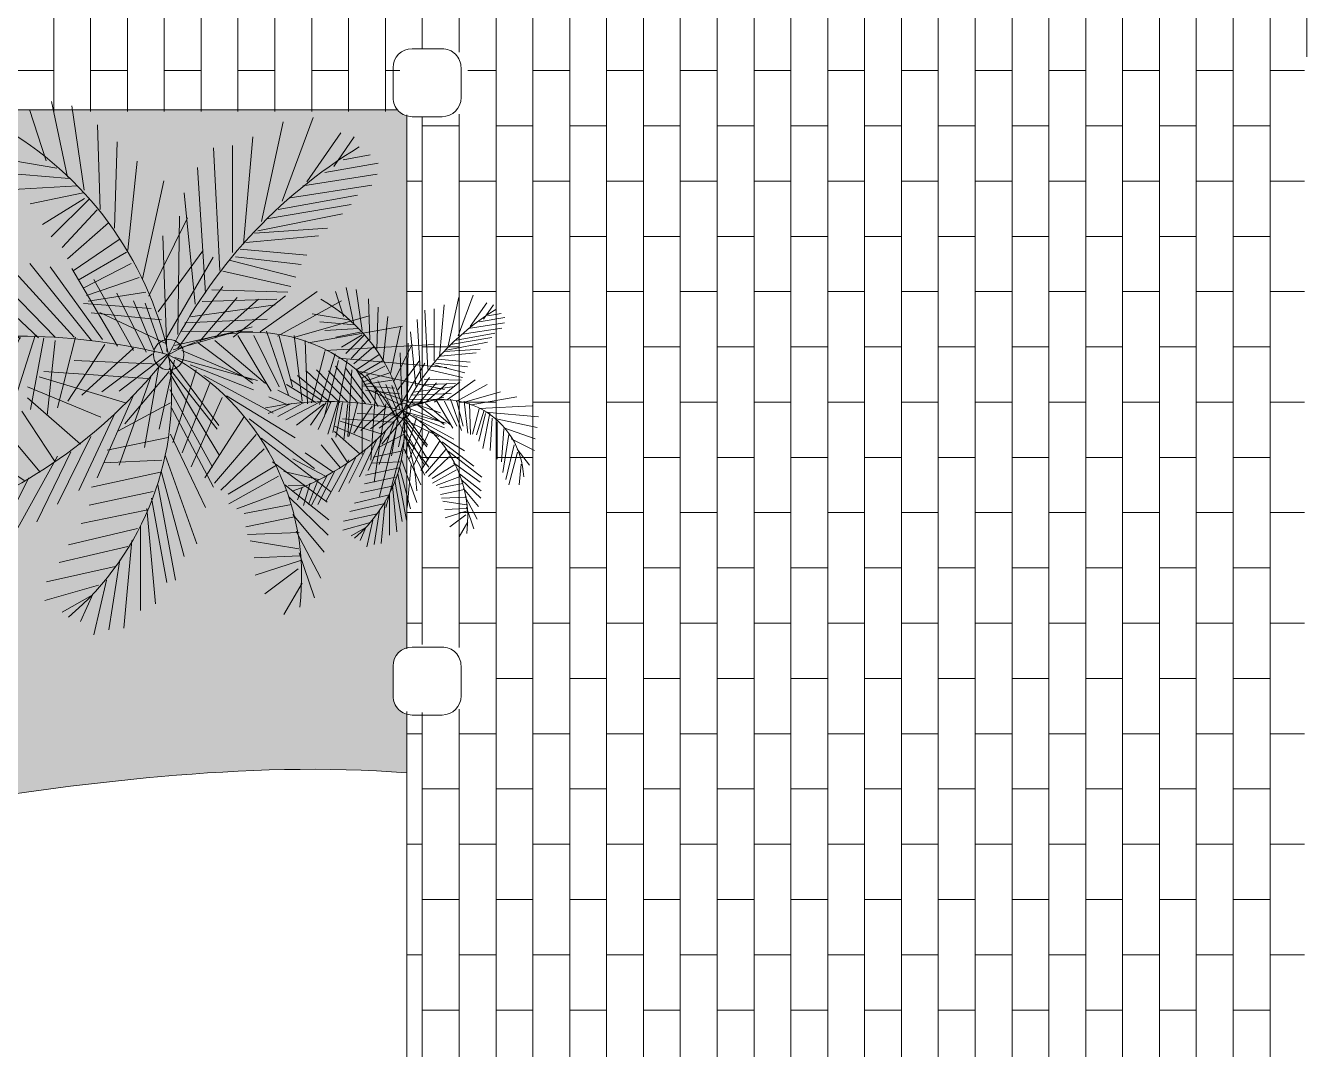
# Model space of a CAD drawing. Header units: metres. Extents: x 8 to 2416, y -346 to 476.
# Drawn here: x 45.751 to 50.452, y 43.499 to 47.264 of the extents above; entities that cross this region are included whole.
import ezdxf

# ---------------------------------------------------------------- set-up
doc = ezdxf.new("R2010")
doc.units = ezdxf.units.M
doc.linetypes.add('0', pattern=[0])
doc.layers.get('0').update_dxf_attribs({"color": 250, "linetype": '0', "lineweight": 20})
for name, color, linetype, lineweight in [('A-WALL', 250, 'Continuous', 20), ('ARBOLES', 86, 'Continuous', 0), ('baños', 140, 'Continuous', 0), ('piso', 253, 'Continuous', 0)]:
    doc.layers.add(name, color=color, linetype=linetype, lineweight=lineweight)
doc.layers.add('grama', color=7, linetype='Continuous', lineweight=0, true_color=0x698c45)
doc.layers.add('hatch piso', color=253, linetype='Continuous', lineweight=0, transparency=0.7)

# ---------------------------------------------------------------- blocks, each defined once
blk = doc.blocks.new('PL BASE 1N NASAS 09')
at = {"layer": 'A-WALL'}
for points in [[(-103.2110712324397, -41.27475491096528), (-103.1010712324398, -41.27475491096528, 0.414213562373095), (-103.0310712324398, -41.20475491096523), (-103.0310712324398, -41.09475491096521, 0.414213562373095), (-103.1010712324398, -41.02475491096528), (-103.2110712324397, -41.02475491096528, 0.414213562373095), (-103.2810712324398, -41.09475491096521), (-103.2810712324398, -41.20475491096523, 0.414213562373095)], [(-103.2110712324397, -43.47467068643564), (-103.1010712324398, -43.47467068643564, 0.414213562373095), (-103.0310712324398, -43.40467068643559), (-103.0310712324398, -43.29467068643557, 0.414213562373095), (-103.1010712324398, -43.22467068643564), (-103.2110712324397, -43.22467068643564, 0.414213562373095), (-103.2810712324398, -43.29467068643557), (-103.2810712324398, -43.40467068643559, 0.414213562373095)]]:
    blk.add_lwpolyline(points, format="xyb", close=True, dxfattribs=at)
at = {"layer": 'piso'}
for p, q in [((-106.2268918503694, -41.2497188032523), (-103.2646902447139, -41.24971880325216)), ((-103.2310712337405, -41.26758687408591), (-103.2310712337406, -43.23129923811653)), ((-103.2310712337406, -43.46200030243578), (-103.2310712337408, -47.01783622456098))]:
    blk.add_line(p, q, dxfattribs=at)
blk = doc.blocks.new('PL MUEBLES 1N NASAS 09')
at = {"layer": 'hatch piso'}
h = blk.add_hatch(dxfattribs=at)
h.set_pattern_fill('AR-BRSTD', color=256, scale=0.002, angle=-90.00000000000001)
h.set_pattern_definition([(270, (-8.745879547549919, 232.0100725299206), (0.1354836, -2.178742458197296e-17), []), (0, (-8.745879547549919, 232.0100725299206), (0.1354836, 0.2032), [0.1354836, -0.1354836])])
edge = h.paths.add_edge_path()
edge.add_line((62.33047333544064, 47.14807486002906), (63.23047333544037, 47.14807486002911))
edge.add_line((63.23047333544037, 47.14807486002911), (63.23047333544059, 48.44807486002907))
edge.add_line((63.23047333544059, 48.44807486002907), (56.53309564073618, 48.44807486002884))
edge.add_line((56.53309564073618, 48.44807486002884), (56.53309564073629, 48.27307486002911))
edge.add_line((56.53309564073629, 48.27307486002911), (56.38309564073631, 48.27307486002911))
edge.add_line((56.38309564073631, 48.27307486002911), (56.38309564073633, 48.45357486002917))
edge.add_line((56.38309564073633, 48.45357486002917), (54.58787718628311, 48.45357486002946))
edge.add_line((54.58787718628311, 48.45357486002946), (54.58787718628315, 46.94807486002907))
edge.add_line((54.58787718628315, 46.94807486002907), (55.82569395206997, 46.94807486002912))
edge.add_arc((55.87547333544112, 46.99728881121364), 0.07000000000002685, 180.0000000000116, 224.6727403341577, ccw=False)
edge.add_line((55.80547333544109, 46.99728881121362), (55.80547333544109, 47.10728881121358))
edge.add_arc((55.8754733354411, 47.10728881121359), 0.07000000000000739, 90.00000000001171, 180.0000000000116, ccw=False)
edge.add_line((55.87547333544109, 47.1772888112136), (55.9854733354411, 47.1772888112136))
edge.add_arc((55.98547333544109, 47.10728881121359), 0.07000000000000739, -1.1709744285326451e-11, 89.9999999999884, ccw=False)
edge.add_line((56.05547333544109, 47.10728881121358), (56.05547333544109, 46.99728881121362))
edge.add_arc((55.98547333544108, 46.9972888112136), 0.0700000000000145, -44.67274033409598, 1.750777300912887e-11, ccw=False)
edge.add_line((56.03525271881227, 46.94807486002915), (59.0256939700979, 46.94807486002929))
edge.add_arc((59.07547333674199, 46.99728882813308), 0.07000000000004498, 179.9999999999884, 224.6727598081308, ccw=False)
edge.add_line((59.00547333674194, 46.99728882813309), (59.00547333674194, 47.10728882813305))
edge.add_arc((59.07547333674194, 47.10728882813305), 0.06999999999999318, 90, 180, ccw=False)
edge.add_line((59.07547333674194, 47.17728882813304), (59.18547333674195, 47.17728882813304))
edge.add_arc((59.18547333674195, 47.10728882813305), 0.06999999999999318, 0, 90, ccw=False)
edge.add_line((59.25547333674194, 47.10728882813305), (59.25547333674194, 46.99728882813309))
edge.add_arc((59.18547333674189, 46.99728882813309), 0.07000000000005002, -90, 0, ccw=False)
edge.add_line((59.18547333674189, 46.92728882813304), (59.07547333674199, 46.92728882813304))
edge.add_arc((59.07547333674199, 46.99728882813307), 0.0700000000000287, 229.9947977251994, 270, ccw=False)
edge.add_line((59.03047333544123, 46.94366980275089), (59.03047333544112, 44.97199442516524))
edge.add_arc((59.07547333674192, 44.91837539978317), 0.0699999999999629, 89.9999999999884, 130.0052022748909, ccw=False)
edge.add_line((59.07547333674194, 44.98837539978314), (59.18547333674195, 44.98837539978314))
edge.add_arc((59.18547333674195, 44.91837539978314), 0.06999999999999318, 0, 90, ccw=False)
edge.add_line((59.25547333674194, 44.91837539978314), (59.25547333674194, 44.80837539978319))
edge.add_arc((59.18547333674189, 44.80837539978319), 0.07000000000005002, -90, 0, ccw=False)
edge.add_line((59.18547333674189, 44.73837539978314), (59.07547333674199, 44.73837539978314))
edge.add_arc((59.07547333674198, 44.80837539978323), 0.07000000000009265, 229.9947977250752, 270.0000000000116, ccw=False)
edge.add_line((59.03047333544106, 44.7547563744011), (59.03047333544089, 41.1719944251663))
edge.add_arc((59.07547333674065, 41.11837539978324), 0.07000000000005885, 90.00000000001751, 130.0052022737088, ccw=False)
edge.add_line((59.07547333674063, 41.1883753997833), (59.18547333674053, 41.1883753997833))
edge.add_arc((59.18547333674053, 41.11837539978325), 0.07000000000005002, 0, 90, ccw=False)
edge.add_line((59.25547333674058, 41.11837539978325), (59.25547333674058, 41.00837539978329))
edge.add_arc((59.18547333674059, 41.00837539978329), 0.06999999999999318, -90, 0, ccw=False)
edge.add_line((59.18547333674059, 40.9383753997833), (59.07547333674057, 40.9383753997833))
edge.add_arc((59.07547333674057, 41.00837539978329), 0.06999999999999318, 180, 270, ccw=False)
edge.add_line((59.00547333674058, 41.00837539978329), (59.00547333674058, 41.11837539978325))
edge.add_arc((59.07547333674064, 41.11837539978322), 0.07000000000005713, 149.8480530798668, 179.9999999999767, ccw=False)
edge.add_line((59.01494459063377, 41.15353604390046), (56.03909236191515, 41.15353604390057))
edge.add_arc((55.98547333544103, 41.10853604390083), 0.07000000000006618, 2.9103830456733704e-11, 40.005200884535725, ccw=False)
edge.add_line((56.05547333544109, 41.10853604390087), (56.05547333544109, 40.99853604390091))
edge.add_arc((55.9854733354411, 40.99853604390091), 0.06999999999999318, -90, 0, ccw=False)
edge.add_line((55.9854733354411, 40.92853604390092), (55.87547333544109, 40.92853604390092))
edge.add_arc((55.87547333544109, 40.99853604390091), 0.06999999999999318, 180, 270, ccw=False)
edge.add_line((55.80547333544109, 40.99853604390091), (55.80547333544109, 41.10853604390087))
edge.add_arc((55.87547333544116, 41.10853604390083), 0.07000000000006423, 139.9947991154644, 179.9999999999709, ccw=False)
edge.add_line((55.82185430896703, 41.15353604390057), (50.43629332391805, 41.15353604390077))
edge.add_arc((50.38267429744407, 41.10853604390091), 0.07000000000003498, -3.490185918053612e-11, 40.005200884686076, ccw=False)
edge.add_line((50.4526742974441, 41.10853604390087), (50.4526742974441, 40.99853604390091))
edge.add_arc((50.38267429744411, 40.99853604390091), 0.06999999999999318, -90, 0, ccw=False)
edge.add_line((50.38267429744411, 40.92853604390092), (50.2726742974441, 40.92853604390092))
edge.add_arc((50.2726742974441, 40.99853604390091), 0.06999999999999318, 180, 270, ccw=False)
edge.add_line((50.2026742974441, 40.99853604390091), (50.2026742974441, 41.10853604390087))
edge.add_arc((50.27267429744415, 41.10853604390086), 0.07000000000005002, 139.9947991152424, 179.9999999999942, ccw=False)
edge.add_line((50.21905527097022, 41.1535360439008), (46.43047333544075, 41.15353604390094))
edge.add_line((46.43047333544075, 41.15353604390094), (46.43047333544064, 40.95353604390095))
edge.add_line((46.43047333544064, 40.95353604390095), (44.33047333544016, 40.95353604390101))
edge.add_line((44.33047333544016, 40.95353604390101), (44.33047333544033, 39.35357486002907))
edge.add_line((44.33047333544033, 39.35357486002907), (47.83047333544033, 39.35357486002907))
edge.add_line((47.83047333544033, 39.35357486002907), (47.83047333544062, 38.95357486002915))
edge.add_line((47.83047333544062, 38.95357486002915), (62.33047333543995, 38.95357486002904))
edge.add_line((62.33047333543995, 38.95357486002904), (62.33047333544064, 47.14807486002906))
at = {"layer": 'baños'}
blk.add_blockref('PL BASE 1N NASAS 09', (162.2615445691817, 88.20329366328178), dxfattribs=at)
blk = doc.blocks.new('arbol4')
at = {"layer": 'ARBOLES', "color": 252, "true_color": 0x8da178}
for p, q in [((1294.105728919559, 72.28918169604015), (1294.083087787249, 72.38729736698599)), ((1294.081672716481, 72.31333324581112), (1294.059031584172, 72.36314581721501)), ((1294.129785122636, 72.25295437138277), (1294.109974131866, 72.37824053582165)), ((1294.151011184177, 72.21823651858551), (1294.136860476484, 72.37522159209959)), ((1294.080257645711, 72.31635218953136), (1294.026484956476, 72.34654162674644)), ((1294.166576962639, 72.19257549695442), (1294.166576962639, 72.34352268302439)), ((1294.455408775343, 72.29490165449181), (1294.422899250348, 72.35040001637583)), ((1294.091578211865, 72.29823852720449), (1293.995353399553, 72.3254090206957)), ((1294.177897528793, 72.16087658787922), (1294.193463307255, 72.33144690813981)), ((1294.449891212383, 72.24065363004604), (1294.477449189832, 72.32074571972237)), ((1294.12129469802, 72.26503014626917), (1293.998183541092, 72.2922006397622)), ((1294.186387953409, 72.14276292555053), (1294.213274298026, 72.29371011162232)), ((1294.448085341074, 72.2689668874774), (1294.389034361512, 72.31359825335869)), ((1294.197708519564, 72.11861137577955), (1294.228840076489, 72.28918169604015)), ((1294.452586381153, 72.25398981824958), (1294.371607934086, 72.28046879597798)), ((1294.444599543397, 72.20178895975016), (1294.488595982258, 72.28555335505928)), ((1294.14393583033, 72.2288028216118), (1294.020824673399, 72.25748278696494)), ((1294.203368802641, 72.09445982600857), (1294.244405854951, 72.24691648394048)), ((1294.451076515504, 72.24572619401636), (1294.369759227478, 72.24913014052083)), ((1293.875072384161, 72.15332922857681), (1293.851016181084, 72.23484070905408)), ((1293.903373799548, 72.14276292555053), (1293.869412101084, 72.23182176533203)), ((1293.93733549801, 72.12464926322184), (1293.880732667239, 72.23333123719397)), ((1293.967051984167, 72.10653560089315), (1293.903373799548, 72.23182176533203)), ((1294.160916679562, 72.19710391253659), (1294.037805522631, 72.22578387788974)), ((1294.210444156487, 72.0657798606536), (1294.26704698726, 72.22427440602962)), ((1294.449778265397, 72.23296195297019), (1294.362647408751, 72.21869475669348)), ((1294.438884643331, 72.17192552307836), (1294.494578331117, 72.23907196813718)), ((1293.845355898006, 72.16842394718344), (1293.828375048774, 72.21370810300334)), ((1294.01799453186, 72.06728933251554), (1293.934505356473, 72.21823651858551)), ((1294.450187218044, 72.20407674837963), (1294.357482965185, 72.20740573443447)), ((1294.430912084009, 72.13960863554178), (1294.502183492611, 72.20854588252234)), ((1294.04205073494, 72.05974197321314), (1293.98120269186, 72.18502813765201)), ((1294.176482458023, 72.16389553160127), (1294.06044665494, 72.18804708137225)), ((1294.44200304318, 72.176260477656), (1294.354787796415, 72.19406954622912)), ((1294.424773952863, 72.11874643249769), (1294.503453185852, 72.18154218164466)), ((1293.855261393391, 72.16087658787922), (1293.794413350311, 72.16238605974115)), ((1294.189218094948, 72.13068715066595), (1294.074597362634, 72.15483870043693)), ((1294.220349651873, 72.02804306413793), (1294.282612765722, 72.1593671160191)), ((1294.427144559105, 72.12889156044014), (1294.338758287652, 72.16151203600577)), ((1294.4364010901, 72.15408871806187), (1294.351655118132, 72.16985062069045)), ((1294.637795528818, 72.0386093671624), (1294.605248901124, 72.1593671160191)), ((1294.650531165743, 72.082384051124), (1294.643455811895, 72.1593671160191)), ((1293.906203941086, 72.13974398183029), (1293.778847571849, 72.10955454461521)), ((1294.077427504172, 72.0325714797201), (1294.01799453186, 72.15332922857681)), ((1294.409816800234, 72.08356980917063), (1294.323377903943, 72.13533664630461)), ((1294.413161094058, 72.10328811789634), (1294.32446453851, 72.15260150416555)), ((1294.402507644399, 72.07751901311906), (1294.500207560582, 72.1496315790265)), ((1294.625059891895, 72.01143887366936), (1294.59392833497, 72.13974398183029)), ((1293.928845073396, 72.12615873508378), (1293.811394199543, 72.06276091693337)), ((1293.958561559551, 72.11106401647532), (1293.856676464161, 72.04162831088445)), ((1294.12129469802, 71.99030626761862), (1294.056201442633, 72.12917767880401)), ((1294.201953731871, 72.09596929786869), (1294.078842574942, 72.12313979136172)), ((1294.221764722642, 71.98124943645428), (1294.296763473415, 72.12313979136172)), ((1294.373468358167, 72.02893124113882), (1294.298656599117, 72.11604036383335)), ((1294.387451823216, 72.05453468367898), (1294.309944895395, 72.12830761817361)), ((1294.382174432662, 72.03555398434594), (1294.506317134862, 72.13072584014492)), ((1294.605248901124, 71.97370207715187), (1294.584022839585, 72.11408296019738)), ((1293.986862974937, 72.09596929786869), (1293.916109436471, 72.01143887366936)), ((1294.153841325716, 71.95860735854342), (1294.088748070327, 72.10653560089315)), ((1294.218934581103, 71.94804105552078), (1294.295348402647, 72.08691246670617)), ((1294.312511558263, 71.96268806770797), (1294.256847707825, 72.08668965520894)), ((1294.352711915352, 71.9959674459916), (1294.281569012651, 72.10598593767838)), ((1294.360557249253, 72.0007086854913), (1294.477390795618, 72.08982974523872)), ((1294.63638045805, 72.02804306413793), (1294.681662722668, 72.08691246670617)), ((1294.013749319553, 72.07785563554182), (1293.954316347242, 71.98728732389839)), ((1294.20478387341, 72.07483669181795), (1294.100068636481, 72.07936510740012)), ((1294.184972882639, 71.92539897760992), (1294.128370051868, 72.0838935229823)), ((1294.218934581103, 71.91936109016581), (1294.306668968801, 72.06427038879531)), ((1294.562796778045, 71.92690844947003), (1294.562796778045, 72.06427038879531)), ((1294.586852981124, 71.95256947110295), (1294.578362556508, 72.07483669181795)), ((1294.059031584172, 72.04615672646662), (1293.964221842628, 71.96313577412559)), ((1294.216104439564, 72.03408095158022), (1294.107143990327, 72.05672302949108)), ((1294.199123590332, 71.90728531528123), (1294.173652316485, 72.05219461390891)), ((1294.265961454487, 71.91304710319685), (1294.224266790664, 72.04276816227696)), ((1294.290471143774, 71.93684400247923), (1294.240931146048, 72.06182382205964)), ((1294.220349651873, 71.97219260528993), (1294.126954981098, 72.02200517669382)), ((1294.227383910033, 71.8957230262223), (1294.199757101377, 72.01897126299275)), ((1294.217519510335, 71.91030425900146), (1294.303838827263, 72.01898623297359)), ((1294.320243945179, 71.95973763013365), (1294.442975450281, 72.03445356780878)), ((1294.535910433428, 71.89520954039483), (1294.510439159581, 72.02502412041588)), ((1294.544400858044, 71.91332320272352), (1294.537325504199, 72.0325714797201)), ((1294.61373932574, 71.99030626761862), (1294.700058642668, 72.0325714797201)), ((1294.095823424173, 71.99785362692285), (1293.964221842628, 71.9435126399386)), ((1294.013749319553, 71.86049168759757), (1293.99959861186, 71.99483468320079)), ((1294.217519510335, 71.91634214644557), (1294.138275547252, 72.00992940180925)), ((1294.216104439564, 71.89068112481266), (1294.306668968801, 72.01294834552948)), ((1294.520344654967, 71.89671901225495), (1294.494873381119, 71.99785362692285)), ((1293.978372550321, 71.85143485643323), (1293.940165639548, 71.97219260528993)), ((1293.993938328783, 71.8559632720154), (1293.969882125705, 71.98426838017633)), ((1294.139690618023, 71.97219260528993), (1293.985447904167, 71.92539897760992)), ((1294.050541159556, 71.85445380015528), (1294.01799453186, 71.98124943645428)), ((1294.279719025561, 71.92326719158893), (1294.40373450234, 71.99086339934922)), ((1294.460911682655, 71.86049168759757), (1294.465156894962, 71.97370207715187)), ((1294.496288451887, 71.8801148217882), (1294.47223224881, 71.97219260528993)), ((1294.514684371889, 71.88464323737037), (1294.486382956503, 71.97521154901199)), ((1294.586852981124, 71.94955052737907), (1294.702888784207, 71.99030626761862)), ((1293.951486205703, 71.85445380015528), (1293.904788870316, 71.95558841482318)), ((1294.10289877802, 71.8680390469018), (1294.036390451863, 71.9691736615697)), ((1294.153841325716, 71.87407693434409), (1294.061861725711, 71.95860735854342)), ((1294.187803024178, 71.88464323737037), (1294.097238494943, 71.95256947110295)), ((1294.213274298026, 71.88615270923049), (1294.128370051868, 71.95105999924101)), ((1294.254997720735, 71.9039709091195), (1294.368684310381, 71.94898907236177)), ((1294.340630667263, 71.85143485643323), (1294.400063639575, 71.95105999924101)), ((1294.391573214959, 71.84388749713082), (1294.4311951965, 71.95860735854342)), ((1294.441100691884, 71.85143485643323), (1294.455251399578, 71.9691736615697)), ((1293.926014931857, 71.86200115945951), (1293.825544907236, 71.93898422435643)), ((1293.934505356473, 71.8559632720154), (1293.87648745493, 71.93898422435643)), ((1294.179312599562, 71.92841792133015), (1293.993938328783, 71.91634214644557)), ((1294.227595525573, 71.89122240940935), (1294.375654625256, 71.93196483718759)), ((1294.240160642642, 71.87860534992626), (1294.366101941111, 71.9314368650522)), ((1294.269877128799, 71.86502010317975), (1294.367517011881, 71.9374747524945)), ((1294.299593614954, 71.86049168759757), (1294.390158144189, 71.9374747524945)), ((1294.36893208265, 71.85143485643323), (1294.414214347268, 71.9435126399386)), ((1294.414214347268, 71.85294432829517), (1294.438270550346, 71.9435126399386)), ((1294.558551565738, 71.91634214644557), (1294.709964138053, 71.94804105552078)), ((1293.849601110313, 71.85747274387734), (1293.75620643954, 71.90728531528123)), ((1293.909034082625, 71.85445380015528), (1293.785922925695, 71.91936109016581)), ((1294.200538661103, 71.90275689969906), (1294.047711018017, 71.89671901225495)), ((1294.520344654967, 71.89219059667278), (1294.714209350362, 71.90879478714135)), ((1293.807148987234, 71.86049168759757), (1293.720829670306, 71.89671901225495)), ((1294.176482458023, 71.88162429364831), (1294.124124839559, 71.77596126339824)), ((1294.192048236487, 71.88162429364831), (1294.153841325716, 71.78954651014476)), ((1294.20619894418, 71.88313376550843), (1294.175067387255, 71.79407492572693)), ((1294.213274298026, 71.8801148217882), (1294.20619894418, 71.67331717687023)), ((1293.790168138002, 71.86351063131963), (1293.723659811844, 71.83483066596648)), ((1293.851016181084, 71.85898221573746), (1293.75620643954, 71.81067911619368)), ((1293.951486205703, 71.85747274387734), (1293.828375048774, 71.75633812920944)), ((1294.078842574942, 71.86049168759757), (1293.968467054935, 71.72312974827412)), ((1294.098653565711, 71.85898221573746), (1294.005258894937, 71.72916763571641)), ((1294.125539910329, 71.87105799062385), (1294.043465805708, 71.73218657943846)), ((1294.153841325716, 71.87860534992626), (1294.083087787249, 71.75180971362727)), ((1294.21065325202, 71.86563284919077), (1294.093807369966, 71.81048997516166)), ((1294.210082270684, 71.86114057493444), (1294.296642007214, 71.71167153054023)), ((1294.22459486418, 71.87709587806614), (1294.366101941111, 71.83634013782842)), ((1294.227425005719, 71.86954851876192), (1294.347706021111, 71.84237802526889)), ((1294.233085288796, 71.87407693434409), (1294.313744322647, 71.76388548851367)), ((1294.272707270337, 71.86200115945951), (1294.339215596495, 71.78350862270247)), ((1294.466571965732, 71.86502010317975), (1294.634965387279, 71.83483066596648)), ((1294.496288451887, 71.87860534992626), (1294.691568218052, 71.8680390469018)), ((1293.8962984457, 71.8559632720154), (1293.788753067233, 71.78954651014476)), ((1293.918939578009, 71.84992538457311), (1293.804318845695, 71.77143284781607)), ((1293.984032833398, 71.8559632720154), (1293.860921676468, 71.73973393874087)), ((1294.013749319553, 71.85445380015528), (1293.899128587239, 71.73671499502063)), ((1294.047711018017, 71.85445380015528), (1293.942995781087, 71.73973393874087)), ((1294.233085288796, 71.84992538457311), (1294.235915430335, 71.63859932407479)), ((1294.238745571874, 71.84388749713082), (1294.367517011881, 71.84539696899094)), ((1294.299593614954, 71.8559632720154), (1294.377422507266, 71.78652756642452)), ((1294.332140242647, 71.85445380015528), (1294.425534913423, 71.78048967898042)), ((1294.380252648804, 71.84539696899094), (1294.482137744194, 71.77294231967801)), ((1294.41138420573, 71.85294432829517), (1294.526004938044, 71.78954651014476)), ((1294.442515762655, 71.85445380015528), (1294.57553241497, 71.81671700363779)), ((1294.203920315817, 71.82388338034082), (1294.078175495009, 71.810955216779)), ((1294.245820925719, 71.82879277852237), (1294.392988285727, 71.8227548910819)), ((1294.255726421105, 71.81822647549973), (1294.407138993421, 71.79709386944899)), ((1294.185623861297, 71.80338467542435), (1294.064661353054, 71.79441351347316)), ((1294.176202210757, 71.77414987723944), (1294.072703361292, 71.79034811867507)), ((1294.19780571347, 71.8094444054642), (1294.27808373829, 71.7003357983541)), ((1294.264216845721, 71.79558439758887), (1294.244405854951, 71.5963341119733)), ((1294.276952482644, 71.7910559820067), (1294.409969134959, 71.78652756642452)), ((1294.149697555663, 71.7227405251707), (1294.064043019199, 71.76710301949981)), ((1294.164353660287, 71.74826677698923), (1294.069967294435, 71.78004456962492)), ((1294.181365177547, 71.78110172835488), (1294.250627447637, 71.64143932252239)), ((1294.282612765722, 71.77596126339824), (1294.268462058028, 71.5510499561534)), ((1294.293933331876, 71.76992337595595), (1294.42978012573, 71.77445179153813)), ((1294.141417867792, 71.70249027549846), (1294.055120862699, 71.75302089305308)), ((1294.170349422818, 71.75054792963249), (1294.207991423545, 71.57534254033101)), ((1294.313744322647, 71.73671499502063), (1294.435440408807, 71.76388548851367)), ((1294.325064888802, 71.71709186083001), (1294.443930833423, 71.7472812980451)), ((1294.128546194469, 71.67978044896893), (1294.045818051974, 71.73594391710333)), ((1294.30808403957, 71.7352055231587), (1294.296763473415, 71.51633210335615)), ((1294.336385454956, 71.71105397338954), (1294.453836328809, 71.72463922013424)), ((1294.109107777279, 71.65029719553797), (1294.035944259917, 71.7143746668936)), ((1294.143844767722, 71.69913857756376), (1294.160739279224, 71.54026479847573)), ((1294.330725171879, 71.7035066140835), (1294.330725171879, 71.51180368777398)), ((1294.344875879572, 71.69746872664302), (1294.463741824194, 71.70803502966567)), ((1294.075132095281, 71.60744551252185), (1294.006750890484, 71.67547998548991)), ((1294.08902689146, 71.62698206533253), (1294.026260794969, 71.69430284143903)), ((1294.350536162649, 71.68841189547868), (1294.367517011881, 71.49670896916734)), ((1294.354781374956, 71.68539295175663), (1294.484967885733, 71.67331717687023)), ((1294.06651910571, 71.6070186330636), (1293.991071663007, 71.65312700739025)), ((1294.120266506598, 71.6595301992985), (1294.124907678631, 71.50525708765247)), ((1294.500533664196, 71.65973193012371), (1294.37034715342, 71.66878876128806)), ((1294.376007436497, 71.66426034570588), (1294.527420008812, 71.63407090849262)), ((1294.383082790343, 71.64765615523913), (1294.421289701114, 71.46953847567613)), ((1294.391573214959, 71.64312773965696), (1294.542985787274, 71.61746671802405)), ((1294.063783038849, 71.59671508401163), (1293.969277833182, 71.61633505441398)), ((1294.094641999766, 71.62626836847096), (1294.089647059373, 71.47474165108554)), ((1294.412799276498, 71.62652354918839), (1294.554306353429, 71.60086252755548)), ((1294.419874630345, 71.61142883058176), (1294.475062390348, 71.46199111637009)), ((1294.053647432384, 71.58430880653225), (1293.928973086949, 71.59102558896495)), ((1294.066019611669, 71.5918659613236), (1294.04398901924, 71.44098290976956)), ((1294.434025338039, 71.60539094313765), (1294.579777627277, 71.58274886522679)), ((1294.456666470348, 71.58425833708873), (1294.589683122663, 71.5631257310398)), ((1294.039110167577, 71.57094037694708), (1293.910748119725, 71.55986648656665)), ((1294.0359219592, 71.56830237587212), (1294.007371975426, 71.43346411713549)), ((1294.463741824194, 71.57671097778632), (1294.524589867274, 71.48916160986312)), ((1294.496288451887, 71.56010678731775), (1294.591098193431, 71.54350259684918)), ((1294.016792708938, 71.55247436942784), (1293.882696712963, 71.52995635367745)), ((1293.998044112898, 71.53964121248839), (1293.967804402867, 71.44762296789315)), ((1294.511854230351, 71.54954048429329), (1294.548646070351, 71.49670896916734)), ((1294.528835079583, 71.53746470940689), (1294.576947485738, 71.52840787824255))]:
    blk.add_line(p, q, dxfattribs=at)
blk.add_circle((1294.216804031063, 71.88603086845262), 0.02721536160463699, dxfattribs=at)
for centre, radius, start, end in [((1293.702821612465, 71.95886114143661), 0.5191167260759093, 351.9349947441569, 49.79031302169275), ((1294.005731064203, 72.2820417892018), 0.4487498709647919, 298.0575195194563, 7.072313305644359), ((1293.502411078797, 71.33185270536899), 0.9041408776769454, 37.80191212544985, 70.15794422631232), ((1294.365524868953, 72.14068272958878), 0.2948990640931313, 239.7143752216242, 357.8335244943124), ((1293.942140606713, 73.00726560835403), 1.154386130650183, 258.4254868245654, 283.7644164074232), ((1293.602011463948, 72.02322101839138), 0.6299135161430813, 299.7080554567746, 347.4206180778311), ((1295.027164778662, 72.28701239601116), 0.9041408776769454, 206.3270589675627, 238.683091068428)]:
    blk.add_arc(centre, radius, start, end, dxfattribs=at)

msp = doc.modelspace()

# ---------------------------------------------------------------- hatches: boundary and pattern name
at = {"layer": 'grama', "transparency": 33554495}
h = msp.add_hatch(color=256, dxfattribs=at)
h.dxf.hatch_style = 1
edge = h.paths.add_edge_path()
edge.add_spline(control_points=[(35.45155164061998, 44.5025755952632), (35.75243780539047, 44.47599978549481), (36.63109966350504, 44.34762510903303), (37.6598604515566, 44.1598025170261), (39.00122544997362, 44.07157568595796), (39.58601853647019, 45.00773246608282), (40.13569501629883, 45.7352953192516), (39.90770492742286, 46.64315758274558), (39.97449895603586, 46.95357486003041)], knot_values=[0.4989102585459901, 0.4989102585459901, 0.4989102585459901, 0.4989102585459901, 1, 2, 3, 4, 5, 6, 6, 6, 6], degree=3, periodic=0)
edge.add_line((39.97449895603586, 46.95357486003041), (37.98155164062001, 46.95357486003142))
edge.add_line((37.98155164062001, 46.95357486003142), (36.85155164061985, 46.95357486003014))
edge.add_line((36.85155164061985, 46.95357486003014), (36.85155164061985, 45.65357486002905))
edge.add_line((36.85155164061985, 45.65357486002905), (35.45155164061998, 45.65357486002905))
edge.add_line((35.45155164061998, 45.65357486002905), (35.45155164061998, 44.5025755952632))
h.paths.add_polyline_path([(36.85155164061985, 46.95357486003014), (35.99155164061983, 46.95357486002916, 0.4142135623727627), (35.95155164061987, 46.91357486002916), (35.95155164061987, 46.59357486002911, -0.1989123673801585), (35.93983591186728, 46.56529058878159), (36.85155164061985, 45.65357486002905)], flags=17)
h.paths.add_polyline_path([(35.93983591186728, 46.56529058878159, -0.1989123673791561), (35.91155164061986, 46.5535748600291), (34.59155164062001, 46.5535748600291, 0.1989123673799107), (34.56326736937251, 46.54185913127654), (35.45155164061998, 45.65357486002905), (36.85155164061985, 45.65357486002905)])
edge = h.paths.add_edge_path()
edge.add_arc((34.59155164062001, 46.5135748600291), 0.0400000000000027, 135.0000000000576, 180)
edge.add_line((34.55155164062, 46.5135748600291), (34.55155164062, 46.44357486002907))
edge.add_line((34.55155164062, 46.44357486002907), (34.55155164062, 45.06353604390102))
edge.add_line((34.55155164062, 45.06353604390102), (34.55155164062, 44.95353604390102))
edge.add_line((34.55155164062, 44.95353604390102), (34.55155164062006, 44.5157589826145))
edge.add_spline(control_points=[(34.55155164062005, 44.5157589826145), (34.84488882520954, 44.53935944588211), (35.1519741760665, 44.52903581391413), (35.45155164061998, 44.5025755952632)], knot_values=[0, 0, 0, 0, 0.4989102585459901, 0.4989102585459901, 0.4989102585459901, 0.4989102585459901], degree=3, periodic=0)
edge.add_line((35.45155164061998, 44.5025755952632), (35.45155164061998, 45.65357486002905))
edge.add_line((35.45155164061998, 45.65357486002905), (34.56326736937251, 46.54185913127654))
edge = h.paths.add_edge_path()
edge.add_arc((47.17155164192124, 46.99853875231656), 0.07000000000005004, 219.9666280949463, 253.3984492899953, ccw=False)
edge.add_line((47.11790233260214, 46.95357486002963), (44.15960096411959, 46.95357486002948))
edge.add_arc((44.1059516406203, 46.99853873539708), 0.0700000000000216, 270, 320.0333899743511, ccw=False)
edge.add_line((44.1059516406203, 46.92853873539706), (43.99595164062035, 46.92853873539706))
edge.add_arc((43.99595164062035, 46.99853873539708), 0.07000000000002159, 219.9666100260361, 270, ccw=False)
edge.add_line((43.94230231712137, 46.95357486002913), (42.6615516698208, 46.95357486002906))
edge.add_line((42.6615516698208, 46.95357486002906), (41.72860432520466, 46.95357486002953))
edge.add_spline(control_points=[(41.72860432520451, 46.95357486003043), (41.79539835381752, 46.64315758274559), (41.56740826494155, 45.73529531925161), (42.11708474477018, 45.00773246608284), (42.70187783126676, 44.07157568595797), (44.04324282968378, 44.15980251702612), (45.27721788983513, 44.38509142476968), (46.56359583180534, 44.56306300746337), (47.15155164062031, 44.51575898261451)], knot_values=[0, 0, 0, 0, 1, 2, 3, 4, 5, 6, 6, 6, 6], degree=3, periodic=0)
edge.add_line((47.15155164062031, 44.51575898261451), (47.15155164062031, 44.73154093790901))
edge.add_arc((47.17155164192124, 44.7986229768462), 0.07000000000005, 180, 253.3984492898499, ccw=False)
edge.add_line((47.10155164192119, 44.7986229768462), (47.10155164192119, 44.90862297684615))
edge.add_arc((47.17155164192118, 44.90862297684615), 0.06999999999999316, 106.60155071006761, 180, ccw=False)
edge.add_line((47.15155164062037, 44.97570501578331), (47.15155164062048, 46.93145671337932))
h.paths.add_polyline_path([(40.94152019916962, 38.99267843636074), (41.57080591345533, 38.99267843636074), (41.57080591345533, 39.18767843636074), (40.94152019916962, 39.18767843636074)], flags=9)

# ---------------------------------------------------------------- linework, layer by layer
msp.add_open_spline([(47.15155164062031, 44.51575898261451), (46.56359583180534, 44.56306300746337), (45.27721788983513, 44.38509142476968), (44.04324282968378, 44.15980251702612), (42.70187783126676, 44.07157568595797), (42.11708474477018, 45.00773246608284), (41.56740826494155, 45.73529531925161), (41.79539835381752, 46.64315758274559), (41.72860432520451, 46.95357486003043)], degree=3)

# ---------------------------------------------------------------- block references
msp.add_blockref('PL MUEBLES 1N NASAS 09', (-11.87892169482075, 3.552713678800501e-15))
at = {"layer": 'ARBOLES', "xscale": -2.056126495412678, "yscale": 2.056126495412678, "zscale": 2.056126495412678, "rotation": 180}
msp.add_blockref('arbol4', (-2614.796850568815, 193.8602328191589, 5.539277678297788e-09), dxfattribs=at)
at = {"layer": 'ARBOLES', "xscale": -1, "rotation": 180}
msp.add_blockref('arbol4', (-1247.078465479622, 117.7338810303805, 5.539277678297788e-09), dxfattribs=at)

doc.saveas('drawing.dxf')
